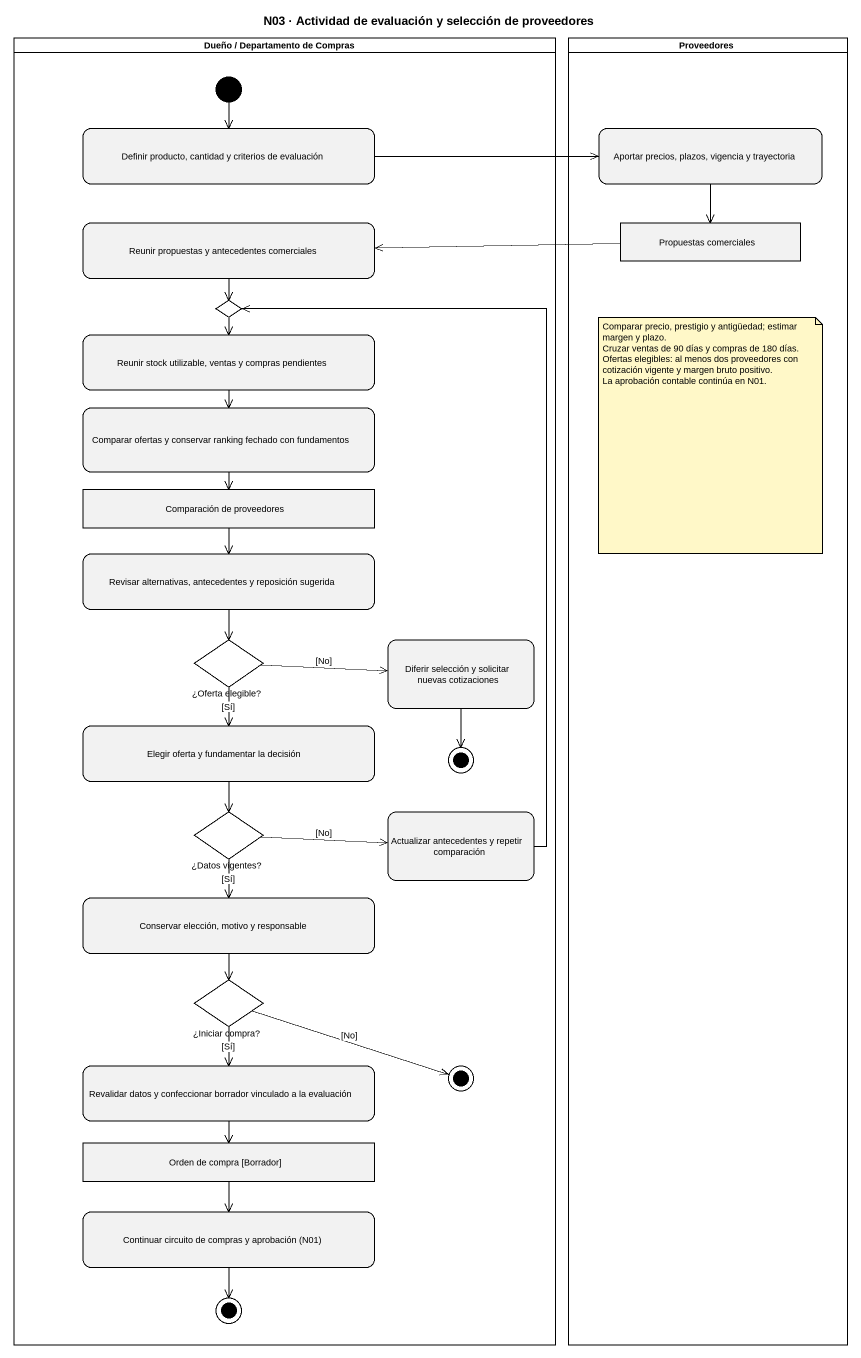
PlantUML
@startuml
title N03 · Actividad de evaluación y selección de proveedores
hide empty description
state "Dueño / Departamento de Compras" as Dueño_Departamento_de <<partition>> {
  state "Definir producto, cantidad y criterios de evaluación" as Definir_producto_cantidad_y
  state "Reunir propuestas y antecedentes comerciales" as Reunir_propuestas_y
  state choice1 <<choice>>
  state "Reunir stock utilizable, ventas y compras pendientes" as Reunir_stock_utilizable
  state "Comparar ofertas y conservar ranking fechado con fundamentos" as Comparar_ofertas_y
  state "Comparación de proveedores" as Comparación_de_proveedores <<object>>
  state "Revisar alternativas, antecedentes y reposición sugerida" as Revisar_alternativas
  state "¿Oferta elegible?" as Oferta_elegible <<choice>>
  state "Diferir selección y solicitar nuevas cotizaciones" as Diferir_selección_y
  state "Elegir oferta y fundamentar la decisión" as Elegir_oferta_y_fundamentar
  state final1 <<end>>
  state "¿Datos vigentes?" as Datos_vigentes <<choice>>
  state "Actualizar antecedentes y repetir comparación" as Actualizar_antecedentes_y
  state "Conservar elección, motivo y responsable" as Conservar_elección_motivo_y
  state "¿Iniciar compra?" as Iniciar_compra <<choice>>
  state "Revalidar datos y confeccionar borrador vinculado a la evaluación" as Revalidar_datos_y
  state final2 <<end>>
  state "Orden de compra [Borrador]" as Orden_de_compra_Borrador <<object>>
  state "Continuar circuito de compras y aprobación (N01)" as Continuar_circuito_de
  state final3 <<end>>
  [*] --> Definir_producto_cantidad_y
}
state Proveedores <<partition>> {
  state "Aportar precios, plazos, vigencia y trayectoria" as Aportar_precios_plazos
  state "Propuestas comerciales" as Propuestas_comerciales <<object>>
}
Definir_producto_cantidad_y -right-> Aportar_precios_plazos
Aportar_precios_plazos --> Propuestas_comerciales
Reunir_propuestas_y --> choice1
Propuestas_comerciales -left-> Reunir_propuestas_y
choice1 --> Reunir_stock_utilizable
Reunir_stock_utilizable --> Comparar_ofertas_y
Comparar_ofertas_y --> Comparación_de_proveedores
Comparación_de_proveedores --> Revisar_alternativas
Revisar_alternativas --> Oferta_elegible
Oferta_elegible -right-> Diferir_selección_y : [No]
Oferta_elegible --> Elegir_oferta_y_fundamentar : [Sí]
Diferir_selección_y --> final1
Elegir_oferta_y_fundamentar --> Datos_vigentes
Datos_vigentes -right-> Actualizar_antecedentes_y : [No]
Datos_vigentes --> Conservar_elección_motivo_y : [Sí]
Actualizar_antecedentes_y -up-> choice1
Conservar_elección_motivo_y --> Iniciar_compra
Iniciar_compra --> Revalidar_datos_y : [Sí]
Iniciar_compra -right-> final2 : [No]
Revalidar_datos_y --> Orden_de_compra_Borrador
Orden_de_compra_Borrador --> Continuar_circuito_de
Continuar_circuito_de --> final3
note as N1
  Comparar precio, prestigio y antigüedad; estimar margen y plazo.
  Cruzar ventas de 90 días y compras de 180 días.
  Ofertas elegibles: al menos dos proveedores con cotización vigente y margen bruto positivo.
  La aprobación contable continúa en N01.
end note
@enduml
